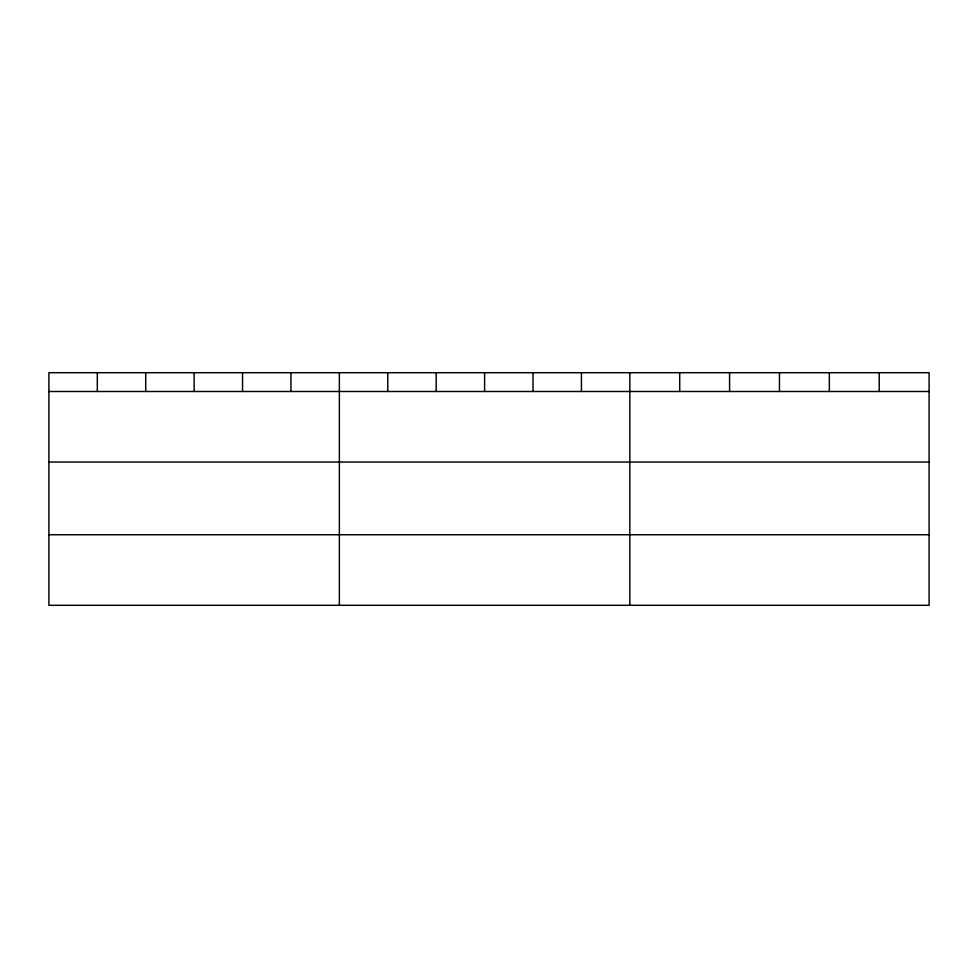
<?xml version="1.0" encoding="UTF-8"?>
<svg xmlns="http://www.w3.org/2000/svg" width="978" height="978" viewBox="0 0 978 978"><rect width="100%" height="100%" fill="white"/><g stroke="black" fill="none" stroke-linecap="round" stroke-linejoin="round"><path stroke-width="1.47" d="M929.1 462.044L929.1 372.704L48.9 372.704L48.9 605.296L929.1 605.296L929.1 462.044L48.9 462.044M48.9 391.493L929.1 391.493M48.9 534.746L929.1 534.746M879.222 372.704L879.222 391.493M829.344 372.704L829.344 391.493M779.466 372.704L779.466 391.493M729.588 372.704L729.588 391.493M679.71 372.704L679.71 391.493M629.832 372.704L629.832 605.296M581.421 372.704L581.421 391.493M533.01 372.704L533.01 391.493M484.599 372.704L484.599 391.493M436.188 372.704L436.188 391.493M387.777 372.704L387.777 391.493M339.366 372.704L339.366 605.296M290.955 372.704L290.955 391.493M242.544 372.704L242.544 391.493M194.133 372.704L194.133 391.493M145.722 372.704L145.722 391.493M97.311 372.704L97.311 391.493"/></g></svg>
